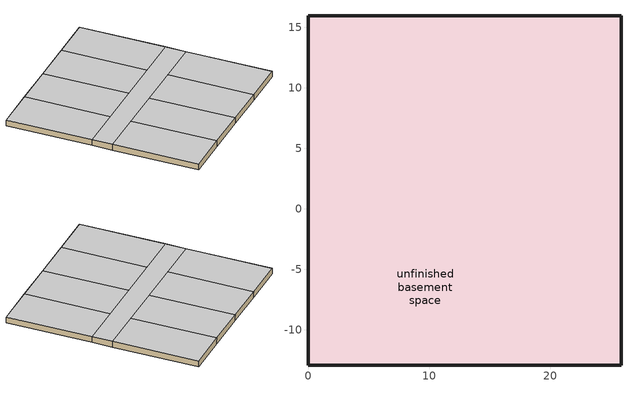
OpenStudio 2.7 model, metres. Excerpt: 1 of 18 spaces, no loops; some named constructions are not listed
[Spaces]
unfinished basement space
 floor foundation (FloorFndGrndUnfinB 1): 0,0 0,3.05 25.86,3.05 25.86,0 z-0.91
 floor foundation (FloorFndGrndUnfinB): 0,-12.93 0,0 6.47,0 6.47,-12.93 z-0.91
 floor foundation (FloorFndGrndUnfinB 4): 0,3.05 0,15.98 6.47,15.98 6.47,3.05 z-0.91
 floor foundation (FloorFndGrndUnfinB 5): 6.47,-12.93 6.47,0 12.93,0 12.93,-12.93 z-0.91
 floor foundation (FloorFndGrndUnfinB 2): 6.47,3.05 6.47,15.98 12.93,15.98 12.93,3.05 z-0.91
 floor foundation (FloorFndGrndUnfinB 3): 12.93,-12.93 12.93,0 19.4,0 19.4,-12.93 z-0.91
 floor foundation (FloorFndGrndUnfinB 6): 12.93,3.05 12.93,15.98 19.4,15.98 19.4,3.05 z-0.91
 floor foundation (FloorFndGrndUnfinB 7): 19.4,-12.93 19.4,0 25.86,0 25.86,-12.93 z-0.91
 floor foundation (FloorFndGrndUnfinB 8): 19.4,3.05 19.4,15.98 25.86,15.98 25.86,3.05 z-0.91
 wall foundation (WallFndGrndUnfinB 1): 0,3.05 0,0 / 25.86,0 25.86,3.05 z-0.91:0
 wall foundation (WallFndGrndUnfinB): 0,0 0,-12.93 6.47,-12.93 z-0.91:0
 wall foundation (WallFndGrndUnfinB 4): 6.47,15.98 0,15.98 0,3.05 z-0.91:0
 wall foundation (WallFndGrndUnfinB 5): 6.47,-12.93 12.93,-12.93 z-0.91:0
 wall foundation (WallFndGrndUnfinB 2): 12.93,15.98 6.47,15.98 z-0.91:0
 wall foundation (WallFndGrndUnfinB 3): 12.93,-12.93 19.4,-12.93 z-0.91:0
 wall foundation (WallFndGrndUnfinB 6): 19.4,15.98 12.93,15.98 z-0.91:0
 wall foundation (WallFndGrndUnfinB 7): 19.4,-12.93 25.86,-12.93 25.86,0 z-0.91:0
 wall foundation (WallFndGrndUnfinB 8): 25.86,3.05 25.86,15.98 19.4,15.98 z-0.91:0
 ceiling adiabatic (RoofUnfinUninsExt): 25.86,0 25.86,3.05 0,3.05 0,0 z0
 ceiling to living space (FloorUnfinBInsFin): 6.47,-12.93 6.47,0 0,0 0,-12.93 z0
 ceiling to living space|unit 2 (FloorUnfinBInsFin): 6.47,3.05 6.47,15.98 0,15.98 0,3.05 z0
 ceiling to living space|unit 3|story 1 (FloorUnfinBInsFin): 12.93,-12.93 12.93,0 6.47,0 6.47,-12.93 z0
 ceiling to living space|unit 4|story 1 (FloorUnfinBInsFin): 12.93,3.05 12.93,15.98 6.47,15.98 6.47,3.05 z0
 ceiling to living space|unit 5|story 1 (FloorUnfinBInsFin): 19.4,-12.93 19.4,0 12.93,0 12.93,-12.93 z0
 ceiling to living space|unit 6|story 1 (FloorUnfinBInsFin): 19.4,3.05 19.4,15.98 12.93,15.98 12.93,3.05 z0
 ceiling to living space|unit 7|story 1 (FloorUnfinBInsFin): 25.86,-12.93 25.86,0 19.4,0 19.4,-12.93 z0
 ceiling to living space|unit 8|story 1 (FloorUnfinBInsFin): 25.86,3.05 25.86,15.98 19.4,15.98 19.4,3.05 z0
[Schedule:Ruleset]
Name | Default Day Schedule
res nv_5 avail schedule | Schedule Day 27
res mv_5 range exhaust schedule | Schedule Day 28
res mv_5 bath exhaust schedule | Schedule Day 29
res nv_6 temp schedule | Schedule Day 30
res nv_6 avail schedule | Schedule Day 31
res mv_6 range exhaust schedule | Schedule Day 32
res mv_6 bath exhaust schedule | Schedule Day 33
res nv_8 temp schedule | Schedule Day 34
res nv_8 avail schedule | Schedule Day 35
res mv_8 range exhaust schedule | Schedule Day 36
res mv_8 bath exhaust schedule | Schedule Day 37
[Schedule:Day]
Schedule Day 27; Schedule Day 28; Schedule Day 29; Schedule Day 30; Schedule Day 31; Schedule Day 32; Schedule Day 33; Schedule Day 34; Schedule Day 35; Schedule Day 36; Schedule Day 37: 24, 0, 0
res nv_5 availability schedule allday1 on; res nv_5 availability schedule allday1 on 1; res nv_5 availability schedule allday1 on 2; res nv_5 availability schedule allday1 on 3; res nv_5 availability schedule allday1 on 4; res nv_5 availability schedule allday1 on 5; res nv_5 availability schedule allday1 on 6; res nv_5 availability schedule allday1 on 7; res nv_5 availability schedule allday1 on 8; res nv_5 availability schedule allday1 on 9; res nv_5 availability schedule allday1 on 10; res nv_5 availability schedule allday1 on 11; res nv_6 availability schedule allday1 on; res nv_6 availability schedule allday1 on 1; res nv_6 availability schedule allday1 on 2; res nv_6 availability schedule allday1 on 3; res nv_6 availability schedule allday1 on 4; res nv_6 availability schedule allday1 on 5; res nv_6 availability schedule allday1 on 6; res nv_6 availability schedule allday1 on 7; res nv_6 availability schedule allday1 on 8; res nv_6 availability schedule allday1 on 9; res nv_6 availability schedule allday1 on 10; res nv_6 availability schedule allday1 on 11; res nv_8 availability schedule allday1 on; res nv_8 availability schedule allday1 on 1; res nv_8 availability schedule allday1 on 2; res nv_8 availability schedule allday1 on 3; res nv_8 availability schedule allday1 on 4; res nv_8 availability schedule allday1 on 5; res nv_8 availability schedule allday1 on 6; res nv_8 availability schedule allday1 on 7; res nv_8 availability schedule allday1 on 8; res nv_8 availability schedule allday1 on 9; res nv_8 availability schedule allday1 on 10; res nv_8 availability schedule allday1 on 11: 1, 0, 1, 2, 0, 1, 3, 0, 1, 4, 0, 1, 5, 0, 1, 6, 0, 1, 7, 0, 1, 8, 0, 1, 9, 0, 1, 10, 0, 1, 11, 0, 1, 12, 0, 1, 13, 0, 1, 14, 0, 1, 15, 0, 1, 16, 0, 1, 17, 0, 1, 18, 0, 1, 19, 0, 1, 20, 0, 1, 21, 0, 1, 22, 0, 1, 23, 0, 1, 24, 0, 1
res mv_5 range exhaust schedule allday1; res mv_5 range exhaust schedule allday2; res mv_5 range exhaust schedule allday3; res mv_5 range exhaust schedule allday4; res mv_5 range exhaust schedule allday5; res mv_5 range exhaust schedule allday6; res mv_5 range exhaust schedule allday7; res mv_5 range exhaust schedule allday8; res mv_5 range exhaust schedule allday9; res mv_5 range exhaust schedule allday10; res mv_5 range exhaust schedule allday11; res mv_5 range exhaust schedule allday12; res mv_6 range exhaust schedule allday1; res mv_6 range exhaust schedule allday2; res mv_6 range exhaust schedule allday3; res mv_6 range exhaust schedule allday4; res mv_6 range exhaust schedule allday5; res mv_6 range exhaust schedule allday6; res mv_6 range exhaust schedule allday7; res mv_6 range exhaust schedule allday8; res mv_6 range exhaust schedule allday9; res mv_6 range exhaust schedule allday10; res mv_6 range exhaust schedule allday11; res mv_6 range exhaust schedule allday12; res mv_8 range exhaust schedule allday1; res mv_8 range exhaust schedule allday2; res mv_8 range exhaust schedule allday3; res mv_8 range exhaust schedule allday4; res mv_8 range exhaust schedule allday5; res mv_8 range exhaust schedule allday6; res mv_8 range exhaust schedule allday7; res mv_8 range exhaust schedule allday8; res mv_8 range exhaust schedule allday9; res mv_8 range exhaust schedule allday10; res mv_8 range exhaust schedule allday11; res mv_8 range exhaust schedule allday12: 15, 0, 0, 16, 0, 1, 24, 0, 0
res mv_5 bath exhaust schedule allday1; res mv_5 bath exhaust schedule allday2; res mv_5 bath exhaust schedule allday3; res mv_5 bath exhaust schedule allday4; res mv_5 bath exhaust schedule allday5; res mv_5 bath exhaust schedule allday6; res mv_5 bath exhaust schedule allday7; res mv_5 bath exhaust schedule allday8; res mv_5 bath exhaust schedule allday9; res mv_5 bath exhaust schedule allday10; res mv_5 bath exhaust schedule allday11; res mv_5 bath exhaust schedule allday12; res mv_6 bath exhaust schedule allday1; res mv_6 bath exhaust schedule allday2; res mv_6 bath exhaust schedule allday3; res mv_6 bath exhaust schedule allday4; res mv_6 bath exhaust schedule allday5; res mv_6 bath exhaust schedule allday6; res mv_6 bath exhaust schedule allday7; res mv_6 bath exhaust schedule allday8; res mv_6 bath exhaust schedule allday9; res mv_6 bath exhaust schedule allday10; res mv_6 bath exhaust schedule allday11; res mv_6 bath exhaust schedule allday12; res mv_8 bath exhaust schedule allday1; res mv_8 bath exhaust schedule allday2; res mv_8 bath exhaust schedule allday3; res mv_8 bath exhaust schedule allday4; res mv_8 bath exhaust schedule allday5; res mv_8 bath exhaust schedule allday6; res mv_8 bath exhaust schedule allday7; res mv_8 bath exhaust schedule allday8; res mv_8 bath exhaust schedule allday9; res mv_8 bath exhaust schedule allday10; res mv_8 bath exhaust schedule allday11; res mv_8 bath exhaust schedule allday12: 4, 0, 0, 5, 0, 1, 24, 0, 0
res nv_6 temp schedule allday1; res nv_6 temp schedule allday2; res nv_6 temp schedule allday3; res nv_6 temp schedule allday4; res nv_6 temp schedule allday11; res nv_6 temp schedule allday12; res nv_8 temp schedule allday1; res nv_8 temp schedule allday2; res nv_8 temp schedule allday3; res nv_8 temp schedule allday4; res nv_8 temp schedule allday11; res nv_8 temp schedule allday12: 1, 0, 23.8889, 24, 0, 23.8889
res nv_6 temp schedule allday5; res nv_6 temp schedule allday6; res nv_6 temp schedule allday10; res nv_8 temp schedule allday5; res nv_8 temp schedule allday6; res nv_8 temp schedule allday10: 24, 0, 22.2222
res nv_6 temp schedule allday7; res nv_6 temp schedule allday8; res nv_6 temp schedule allday9; res nv_8 temp schedule allday7; res nv_8 temp schedule allday8; res nv_8 temp schedule allday9: 1, 0, 22.2222, 24, 0, 22.2222
[Schedule:Rule] Apply Monday=Yes; Apply Wednesday=Yes; Apply Friday=Yes; Date Specification Type=DateRange; Start Day=1
Name | Schedule Ruleset | Rule Order | Day Schedule | Start Month | End Month | End Day | Apply Sunday | Apply Tuesday | Apply Thursday | Apply Saturday
res nv_5 availability schedule allday ruleset1 on | res nv_5 avail schedule | 11 | res nv_5 availability schedule allday1 on | 1 | 1 | 31
res nv_5 availability schedule allday ruleset2 on | res nv_5 avail schedule | 10 | res nv_5 availability schedule allday1 on 1 | 2 | 2 | 28
res nv_5 availability schedule allday ruleset3 on | res nv_5 avail schedule | 9 | res nv_5 availability schedule allday1 on 2 | 3 | 3 | 31
res nv_5 availability schedule allday ruleset4 on | res nv_5 avail schedule | 8 | res nv_5 availability schedule allday1 on 3 | 4 | 4 | 30
res nv_5 availability schedule allday ruleset5 on | res nv_5 avail schedule | 7 | res nv_5 availability schedule allday1 on 4 | 5 | 5 | 31
res nv_5 availability schedule allday ruleset6 on | res nv_5 avail schedule | 6 | res nv_5 availability schedule allday1 on 5 | 6 | 6 | 30
res nv_5 availability schedule allday ruleset7 on | res nv_5 avail schedule | 5 | res nv_5 availability schedule allday1 on 6 | 7 | 7 | 31
res nv_5 availability schedule allday ruleset8 on | res nv_5 avail schedule | 4 | res nv_5 availability schedule allday1 on 7 | 8 | 8 | 31
res nv_5 availability schedule allday ruleset9 on | res nv_5 avail schedule | 3 | res nv_5 availability schedule allday1 on 8 | 9 | 9 | 30
res nv_5 availability schedule allday ruleset10 on | res nv_5 avail schedule | 2 | res nv_5 availability schedule allday1 on 9 | 10 | 10 | 31
res nv_5 availability schedule allday ruleset11 on | res nv_5 avail schedule | 1 | res nv_5 availability schedule allday1 on 10 | 11 | 11 | 30
res nv_5 availability schedule allday ruleset12 on | res nv_5 avail schedule | 0 | res nv_5 availability schedule allday1 on 11 | 12 | 12 | 31
res mv_5 range exhaust schedule allday ruleset1 | res mv_5 range exhaust schedule | 11 | res mv_5 range exhaust schedule allday1 | 1 | 1 | 31 | Yes | Yes | Yes | Yes
res mv_5 range exhaust schedule allday ruleset2 | res mv_5 range exhaust schedule | 10 | res mv_5 range exhaust schedule allday2 | 2 | 2 | 28 | Yes | Yes | Yes | Yes
res mv_5 range exhaust schedule allday ruleset3 | res mv_5 range exhaust schedule | 9 | res mv_5 range exhaust schedule allday3 | 3 | 3 | 31 | Yes | Yes | Yes | Yes
res mv_5 range exhaust schedule allday ruleset4 | res mv_5 range exhaust schedule | 8 | res mv_5 range exhaust schedule allday4 | 4 | 4 | 30 | Yes | Yes | Yes | Yes
res mv_5 range exhaust schedule allday ruleset5 | res mv_5 range exhaust schedule | 7 | res mv_5 range exhaust schedule allday5 | 5 | 5 | 31 | Yes | Yes | Yes | Yes
res mv_5 range exhaust schedule allday ruleset6 | res mv_5 range exhaust schedule | 6 | res mv_5 range exhaust schedule allday6 | 6 | 6 | 30 | Yes | Yes | Yes | Yes
res mv_5 range exhaust schedule allday ruleset7 | res mv_5 range exhaust schedule | 5 | res mv_5 range exhaust schedule allday7 | 7 | 7 | 31 | Yes | Yes | Yes | Yes
res mv_5 range exhaust schedule allday ruleset8 | res mv_5 range exhaust schedule | 4 | res mv_5 range exhaust schedule allday8 | 8 | 8 | 31 | Yes | Yes | Yes | Yes
res mv_5 range exhaust schedule allday ruleset9 | res mv_5 range exhaust schedule | 3 | res mv_5 range exhaust schedule allday9 | 9 | 9 | 30 | Yes | Yes | Yes | Yes
res mv_5 range exhaust schedule allday ruleset10 | res mv_5 range exhaust schedule | 2 | res mv_5 range exhaust schedule allday10 | 10 | 10 | 31 | Yes | Yes | Yes | Yes
res mv_5 range exhaust schedule allday ruleset11 | res mv_5 range exhaust schedule | 1 | res mv_5 range exhaust schedule allday11 | 11 | 11 | 30 | Yes | Yes | Yes | Yes
res mv_5 range exhaust schedule allday ruleset12 | res mv_5 range exhaust schedule | 0 | res mv_5 range exhaust schedule allday12 | 12 | 12 | 31 | Yes | Yes | Yes | Yes
res mv_5 bath exhaust schedule allday ruleset1 | res mv_5 bath exhaust schedule | 11 | res mv_5 bath exhaust schedule allday1 | 1 | 1 | 31 | Yes | Yes | Yes | Yes
res mv_5 bath exhaust schedule allday ruleset2 | res mv_5 bath exhaust schedule | 10 | res mv_5 bath exhaust schedule allday2 | 2 | 2 | 28 | Yes | Yes | Yes | Yes
res mv_5 bath exhaust schedule allday ruleset3 | res mv_5 bath exhaust schedule | 9 | res mv_5 bath exhaust schedule allday3 | 3 | 3 | 31 | Yes | Yes | Yes | Yes
res mv_5 bath exhaust schedule allday ruleset4 | res mv_5 bath exhaust schedule | 8 | res mv_5 bath exhaust schedule allday4 | 4 | 4 | 30 | Yes | Yes | Yes | Yes
res mv_5 bath exhaust schedule allday ruleset5 | res mv_5 bath exhaust schedule | 7 | res mv_5 bath exhaust schedule allday5 | 5 | 5 | 31 | Yes | Yes | Yes | Yes
res mv_5 bath exhaust schedule allday ruleset6 | res mv_5 bath exhaust schedule | 6 | res mv_5 bath exhaust schedule allday6 | 6 | 6 | 30 | Yes | Yes | Yes | Yes
res mv_5 bath exhaust schedule allday ruleset7 | res mv_5 bath exhaust schedule | 5 | res mv_5 bath exhaust schedule allday7 | 7 | 7 | 31 | Yes | Yes | Yes | Yes
res mv_5 bath exhaust schedule allday ruleset8 | res mv_5 bath exhaust schedule | 4 | res mv_5 bath exhaust schedule allday8 | 8 | 8 | 31 | Yes | Yes | Yes | Yes
res mv_5 bath exhaust schedule allday ruleset9 | res mv_5 bath exhaust schedule | 3 | res mv_5 bath exhaust schedule allday9 | 9 | 9 | 30 | Yes | Yes | Yes | Yes
res mv_5 bath exhaust schedule allday ruleset10 | res mv_5 bath exhaust schedule | 2 | res mv_5 bath exhaust schedule allday10 | 10 | 10 | 31 | Yes | Yes | Yes | Yes
res mv_5 bath exhaust schedule allday ruleset11 | res mv_5 bath exhaust schedule | 1 | res mv_5 bath exhaust schedule allday11 | 11 | 11 | 30 | Yes | Yes | Yes | Yes
res mv_5 bath exhaust schedule allday ruleset12 | res mv_5 bath exhaust schedule | 0 | res mv_5 bath exhaust schedule allday12 | 12 | 12 | 31 | Yes | Yes | Yes | Yes
res nv_6 temp schedule allday ruleset1 | res nv_6 temp schedule | 11 | res nv_6 temp schedule allday1 | 1 | 1 | 31 | Yes | Yes | Yes | Yes
res nv_6 temp schedule allday ruleset2 | res nv_6 temp schedule | 10 | res nv_6 temp schedule allday2 | 2 | 2 | 28 | Yes | Yes | Yes | Yes
res nv_6 temp schedule allday ruleset3 | res nv_6 temp schedule | 9 | res nv_6 temp schedule allday3 | 3 | 3 | 31 | Yes | Yes | Yes | Yes
res nv_6 temp schedule allday ruleset4 | res nv_6 temp schedule | 8 | res nv_6 temp schedule allday4 | 4 | 4 | 30 | Yes | Yes | Yes | Yes
res nv_6 temp schedule allday ruleset5 | res nv_6 temp schedule | 7 | res nv_6 temp schedule allday5 | 5 | 5 | 31 | Yes | Yes | Yes | Yes
res nv_6 temp schedule allday ruleset6 | res nv_6 temp schedule | 6 | res nv_6 temp schedule allday6 | 6 | 6 | 30 | Yes | Yes | Yes | Yes
res nv_6 temp schedule allday ruleset7 | res nv_6 temp schedule | 5 | res nv_6 temp schedule allday7 | 7 | 7 | 31 | Yes | Yes | Yes | Yes
res nv_6 temp schedule allday ruleset8 | res nv_6 temp schedule | 4 | res nv_6 temp schedule allday8 | 8 | 8 | 31 | Yes | Yes | Yes | Yes
res nv_6 temp schedule allday ruleset9 | res nv_6 temp schedule | 3 | res nv_6 temp schedule allday9 | 9 | 9 | 30 | Yes | Yes | Yes | Yes
res nv_6 temp schedule allday ruleset10 | res nv_6 temp schedule | 2 | res nv_6 temp schedule allday10 | 10 | 10 | 31 | Yes | Yes | Yes | Yes
res nv_6 temp schedule allday ruleset11 | res nv_6 temp schedule | 1 | res nv_6 temp schedule allday11 | 11 | 11 | 30 | Yes | Yes | Yes | Yes
res nv_6 temp schedule allday ruleset12 | res nv_6 temp schedule | 0 | res nv_6 temp schedule allday12 | 12 | 12 | 31 | Yes | Yes | Yes | Yes
res nv_6 availability schedule allday ruleset1 on | res nv_6 avail schedule | 11 | res nv_6 availability schedule allday1 on | 1 | 1 | 31
res nv_6 availability schedule allday ruleset2 on | res nv_6 avail schedule | 10 | res nv_6 availability schedule allday1 on 1 | 2 | 2 | 28
res nv_6 availability schedule allday ruleset3 on | res nv_6 avail schedule | 9 | res nv_6 availability schedule allday1 on 2 | 3 | 3 | 31
res nv_6 availability schedule allday ruleset4 on | res nv_6 avail schedule | 8 | res nv_6 availability schedule allday1 on 3 | 4 | 4 | 30
res nv_6 availability schedule allday ruleset5 on | res nv_6 avail schedule | 7 | res nv_6 availability schedule allday1 on 4 | 5 | 5 | 31
res nv_6 availability schedule allday ruleset6 on | res nv_6 avail schedule | 6 | res nv_6 availability schedule allday1 on 5 | 6 | 6 | 30
res nv_6 availability schedule allday ruleset7 on | res nv_6 avail schedule | 5 | res nv_6 availability schedule allday1 on 6 | 7 | 7 | 31
res nv_6 availability schedule allday ruleset8 on | res nv_6 avail schedule | 4 | res nv_6 availability schedule allday1 on 7 | 8 | 8 | 31
res nv_6 availability schedule allday ruleset9 on | res nv_6 avail schedule | 3 | res nv_6 availability schedule allday1 on 8 | 9 | 9 | 30
res nv_6 availability schedule allday ruleset10 on | res nv_6 avail schedule | 2 | res nv_6 availability schedule allday1 on 9 | 10 | 10 | 31
res nv_6 availability schedule allday ruleset11 on | res nv_6 avail schedule | 1 | res nv_6 availability schedule allday1 on 10 | 11 | 11 | 30
res nv_6 availability schedule allday ruleset12 on | res nv_6 avail schedule | 0 | res nv_6 availability schedule allday1 on 11 | 12 | 12 | 31
res mv_6 range exhaust schedule allday ruleset1 | res mv_6 range exhaust schedule | 11 | res mv_6 range exhaust schedule allday1 | 1 | 1 | 31 | Yes | Yes | Yes | Yes
res mv_6 range exhaust schedule allday ruleset2 | res mv_6 range exhaust schedule | 10 | res mv_6 range exhaust schedule allday2 | 2 | 2 | 28 | Yes | Yes | Yes | Yes
res mv_6 range exhaust schedule allday ruleset3 | res mv_6 range exhaust schedule | 9 | res mv_6 range exhaust schedule allday3 | 3 | 3 | 31 | Yes | Yes | Yes | Yes
res mv_6 range exhaust schedule allday ruleset4 | res mv_6 range exhaust schedule | 8 | res mv_6 range exhaust schedule allday4 | 4 | 4 | 30 | Yes | Yes | Yes | Yes
res mv_6 range exhaust schedule allday ruleset5 | res mv_6 range exhaust schedule | 7 | res mv_6 range exhaust schedule allday5 | 5 | 5 | 31 | Yes | Yes | Yes | Yes
res mv_6 range exhaust schedule allday ruleset6 | res mv_6 range exhaust schedule | 6 | res mv_6 range exhaust schedule allday6 | 6 | 6 | 30 | Yes | Yes | Yes | Yes
res mv_6 range exhaust schedule allday ruleset7 | res mv_6 range exhaust schedule | 5 | res mv_6 range exhaust schedule allday7 | 7 | 7 | 31 | Yes | Yes | Yes | Yes
res mv_6 range exhaust schedule allday ruleset8 | res mv_6 range exhaust schedule | 4 | res mv_6 range exhaust schedule allday8 | 8 | 8 | 31 | Yes | Yes | Yes | Yes
res mv_6 range exhaust schedule allday ruleset9 | res mv_6 range exhaust schedule | 3 | res mv_6 range exhaust schedule allday9 | 9 | 9 | 30 | Yes | Yes | Yes | Yes
res mv_6 range exhaust schedule allday ruleset10 | res mv_6 range exhaust schedule | 2 | res mv_6 range exhaust schedule allday10 | 10 | 10 | 31 | Yes | Yes | Yes | Yes
res mv_6 range exhaust schedule allday ruleset11 | res mv_6 range exhaust schedule | 1 | res mv_6 range exhaust schedule allday11 | 11 | 11 | 30 | Yes | Yes | Yes | Yes
res mv_6 range exhaust schedule allday ruleset12 | res mv_6 range exhaust schedule | 0 | res mv_6 range exhaust schedule allday12 | 12 | 12 | 31 | Yes | Yes | Yes | Yes
res mv_6 bath exhaust schedule allday ruleset1 | res mv_6 bath exhaust schedule | 11 | res mv_6 bath exhaust schedule allday1 | 1 | 1 | 31 | Yes | Yes | Yes | Yes
res mv_6 bath exhaust schedule allday ruleset2 | res mv_6 bath exhaust schedule | 10 | res mv_6 bath exhaust schedule allday2 | 2 | 2 | 28 | Yes | Yes | Yes | Yes
res mv_6 bath exhaust schedule allday ruleset3 | res mv_6 bath exhaust schedule | 9 | res mv_6 bath exhaust schedule allday3 | 3 | 3 | 31 | Yes | Yes | Yes | Yes
res mv_6 bath exhaust schedule allday ruleset4 | res mv_6 bath exhaust schedule | 8 | res mv_6 bath exhaust schedule allday4 | 4 | 4 | 30 | Yes | Yes | Yes | Yes
res mv_6 bath exhaust schedule allday ruleset5 | res mv_6 bath exhaust schedule | 7 | res mv_6 bath exhaust schedule allday5 | 5 | 5 | 31 | Yes | Yes | Yes | Yes
res mv_6 bath exhaust schedule allday ruleset6 | res mv_6 bath exhaust schedule | 6 | res mv_6 bath exhaust schedule allday6 | 6 | 6 | 30 | Yes | Yes | Yes | Yes
res mv_6 bath exhaust schedule allday ruleset7 | res mv_6 bath exhaust schedule | 5 | res mv_6 bath exhaust schedule allday7 | 7 | 7 | 31 | Yes | Yes | Yes | Yes
res mv_6 bath exhaust schedule allday ruleset8 | res mv_6 bath exhaust schedule | 4 | res mv_6 bath exhaust schedule allday8 | 8 | 8 | 31 | Yes | Yes | Yes | Yes
res mv_6 bath exhaust schedule allday ruleset9 | res mv_6 bath exhaust schedule | 3 | res mv_6 bath exhaust schedule allday9 | 9 | 9 | 30 | Yes | Yes | Yes | Yes
res mv_6 bath exhaust schedule allday ruleset10 | res mv_6 bath exhaust schedule | 2 | res mv_6 bath exhaust schedule allday10 | 10 | 10 | 31 | Yes | Yes | Yes | Yes
res mv_6 bath exhaust schedule allday ruleset11 | res mv_6 bath exhaust schedule | 1 | res mv_6 bath exhaust schedule allday11 | 11 | 11 | 30 | Yes | Yes | Yes | Yes
res mv_6 bath exhaust schedule allday ruleset12 | res mv_6 bath exhaust schedule | 0 | res mv_6 bath exhaust schedule allday12 | 12 | 12 | 31 | Yes | Yes | Yes | Yes
res nv_8 temp schedule allday ruleset1 | res nv_8 temp schedule | 11 | res nv_8 temp schedule allday1 | 1 | 1 | 31 | Yes | Yes | Yes | Yes
res nv_8 temp schedule allday ruleset2 | res nv_8 temp schedule | 10 | res nv_8 temp schedule allday2 | 2 | 2 | 28 | Yes | Yes | Yes | Yes
res nv_8 temp schedule allday ruleset3 | res nv_8 temp schedule | 9 | res nv_8 temp schedule allday3 | 3 | 3 | 31 | Yes | Yes | Yes | Yes
res nv_8 temp schedule allday ruleset4 | res nv_8 temp schedule | 8 | res nv_8 temp schedule allday4 | 4 | 4 | 30 | Yes | Yes | Yes | Yes
res nv_8 temp schedule allday ruleset5 | res nv_8 temp schedule | 7 | res nv_8 temp schedule allday5 | 5 | 5 | 31 | Yes | Yes | Yes | Yes
res nv_8 temp schedule allday ruleset6 | res nv_8 temp schedule | 6 | res nv_8 temp schedule allday6 | 6 | 6 | 30 | Yes | Yes | Yes | Yes
res nv_8 temp schedule allday ruleset7 | res nv_8 temp schedule | 5 | res nv_8 temp schedule allday7 | 7 | 7 | 31 | Yes | Yes | Yes | Yes
res nv_8 temp schedule allday ruleset8 | res nv_8 temp schedule | 4 | res nv_8 temp schedule allday8 | 8 | 8 | 31 | Yes | Yes | Yes | Yes
res nv_8 temp schedule allday ruleset9 | res nv_8 temp schedule | 3 | res nv_8 temp schedule allday9 | 9 | 9 | 30 | Yes | Yes | Yes | Yes
res nv_8 temp schedule allday ruleset10 | res nv_8 temp schedule | 2 | res nv_8 temp schedule allday10 | 10 | 10 | 31 | Yes | Yes | Yes | Yes
res nv_8 temp schedule allday ruleset11 | res nv_8 temp schedule | 1 | res nv_8 temp schedule allday11 | 11 | 11 | 30 | Yes | Yes | Yes | Yes
res nv_8 temp schedule allday ruleset12 | res nv_8 temp schedule | 0 | res nv_8 temp schedule allday12 | 12 | 12 | 31 | Yes | Yes | Yes | Yes
res nv_8 availability schedule allday ruleset1 on | res nv_8 avail schedule | 11 | res nv_8 availability schedule allday1 on | 1 | 1 | 31
res nv_8 availability schedule allday ruleset2 on | res nv_8 avail schedule | 10 | res nv_8 availability schedule allday1 on 1 | 2 | 2 | 28
res nv_8 availability schedule allday ruleset3 on | res nv_8 avail schedule | 9 | res nv_8 availability schedule allday1 on 2 | 3 | 3 | 31
res nv_8 availability schedule allday ruleset4 on | res nv_8 avail schedule | 8 | res nv_8 availability schedule allday1 on 3 | 4 | 4 | 30
res nv_8 availability schedule allday ruleset5 on | res nv_8 avail schedule | 7 | res nv_8 availability schedule allday1 on 4 | 5 | 5 | 31
res nv_8 availability schedule allday ruleset6 on | res nv_8 avail schedule | 6 | res nv_8 availability schedule allday1 on 5 | 6 | 6 | 30
res nv_8 availability schedule allday ruleset7 on | res nv_8 avail schedule | 5 | res nv_8 availability schedule allday1 on 6 | 7 | 7 | 31
res nv_8 availability schedule allday ruleset8 on | res nv_8 avail schedule | 4 | res nv_8 availability schedule allday1 on 7 | 8 | 8 | 31
res nv_8 availability schedule allday ruleset9 on | res nv_8 avail schedule | 3 | res nv_8 availability schedule allday1 on 8 | 9 | 9 | 30
res nv_8 availability schedule allday ruleset10 on | res nv_8 avail schedule | 2 | res nv_8 availability schedule allday1 on 9 | 10 | 10 | 31
res nv_8 availability schedule allday ruleset11 on | res nv_8 avail schedule | 1 | res nv_8 availability schedule allday1 on 10 | 11 | 11 | 30
res nv_8 availability schedule allday ruleset12 on | res nv_8 avail schedule | 0 | res nv_8 availability schedule allday1 on 11 | 12 | 12 | 31
res mv_8 range exhaust schedule allday ruleset1 | res mv_8 range exhaust schedule | 11 | res mv_8 range exhaust schedule allday1 | 1 | 1 | 31 | Yes | Yes | Yes | Yes
res mv_8 range exhaust schedule allday ruleset2 | res mv_8 range exhaust schedule | 10 | res mv_8 range exhaust schedule allday2 | 2 | 2 | 28 | Yes | Yes | Yes | Yes
res mv_8 range exhaust schedule allday ruleset3 | res mv_8 range exhaust schedule | 9 | res mv_8 range exhaust schedule allday3 | 3 | 3 | 31 | Yes | Yes | Yes | Yes
res mv_8 range exhaust schedule allday ruleset4 | res mv_8 range exhaust schedule | 8 | res mv_8 range exhaust schedule allday4 | 4 | 4 | 30 | Yes | Yes | Yes | Yes
res mv_8 range exhaust schedule allday ruleset5 | res mv_8 range exhaust schedule | 7 | res mv_8 range exhaust schedule allday5 | 5 | 5 | 31 | Yes | Yes | Yes | Yes
res mv_8 range exhaust schedule allday ruleset6 | res mv_8 range exhaust schedule | 6 | res mv_8 range exhaust schedule allday6 | 6 | 6 | 30 | Yes | Yes | Yes | Yes
res mv_8 range exhaust schedule allday ruleset7 | res mv_8 range exhaust schedule | 5 | res mv_8 range exhaust schedule allday7 | 7 | 7 | 31 | Yes | Yes | Yes | Yes
res mv_8 range exhaust schedule allday ruleset8 | res mv_8 range exhaust schedule | 4 | res mv_8 range exhaust schedule allday8 | 8 | 8 | 31 | Yes | Yes | Yes | Yes
res mv_8 range exhaust schedule allday ruleset9 | res mv_8 range exhaust schedule | 3 | res mv_8 range exhaust schedule allday9 | 9 | 9 | 30 | Yes | Yes | Yes | Yes
res mv_8 range exhaust schedule allday ruleset10 | res mv_8 range exhaust schedule | 2 | res mv_8 range exhaust schedule allday10 | 10 | 10 | 31 | Yes | Yes | Yes | Yes
res mv_8 range exhaust schedule allday ruleset11 | res mv_8 range exhaust schedule | 1 | res mv_8 range exhaust schedule allday11 | 11 | 11 | 30 | Yes | Yes | Yes | Yes
res mv_8 range exhaust schedule allday ruleset12 | res mv_8 range exhaust schedule | 0 | res mv_8 range exhaust schedule allday12 | 12 | 12 | 31 | Yes | Yes | Yes | Yes
res mv_8 bath exhaust schedule allday ruleset1 | res mv_8 bath exhaust schedule | 11 | res mv_8 bath exhaust schedule allday1 | 1 | 1 | 31 | Yes | Yes | Yes | Yes
res mv_8 bath exhaust schedule allday ruleset2 | res mv_8 bath exhaust schedule | 10 | res mv_8 bath exhaust schedule allday2 | 2 | 2 | 28 | Yes | Yes | Yes | Yes
res mv_8 bath exhaust schedule allday ruleset3 | res mv_8 bath exhaust schedule | 9 | res mv_8 bath exhaust schedule allday3 | 3 | 3 | 31 | Yes | Yes | Yes | Yes
res mv_8 bath exhaust schedule allday ruleset4 | res mv_8 bath exhaust schedule | 8 | res mv_8 bath exhaust schedule allday4 | 4 | 4 | 30 | Yes | Yes | Yes | Yes
res mv_8 bath exhaust schedule allday ruleset5 | res mv_8 bath exhaust schedule | 7 | res mv_8 bath exhaust schedule allday5 | 5 | 5 | 31 | Yes | Yes | Yes | Yes
res mv_8 bath exhaust schedule allday ruleset6 | res mv_8 bath exhaust schedule | 6 | res mv_8 bath exhaust schedule allday6 | 6 | 6 | 30 | Yes | Yes | Yes | Yes
res mv_8 bath exhaust schedule allday ruleset7 | res mv_8 bath exhaust schedule | 5 | res mv_8 bath exhaust schedule allday7 | 7 | 7 | 31 | Yes | Yes | Yes | Yes
res mv_8 bath exhaust schedule allday ruleset8 | res mv_8 bath exhaust schedule | 4 | res mv_8 bath exhaust schedule allday8 | 8 | 8 | 31 | Yes | Yes | Yes | Yes
res mv_8 bath exhaust schedule allday ruleset9 | res mv_8 bath exhaust schedule | 3 | res mv_8 bath exhaust schedule allday9 | 9 | 9 | 30 | Yes | Yes | Yes | Yes
res mv_8 bath exhaust schedule allday ruleset10 | res mv_8 bath exhaust schedule | 2 | res mv_8 bath exhaust schedule allday10 | 10 | 10 | 31 | Yes | Yes | Yes | Yes
res mv_8 bath exhaust schedule allday ruleset11 | res mv_8 bath exhaust schedule | 1 | res mv_8 bath exhaust schedule allday11 | 11 | 11 | 30 | Yes | Yes | Yes | Yes
res mv_8 bath exhaust schedule allday ruleset12 | res mv_8 bath exhaust schedule | 0 | res mv_8 bath exhaust schedule allday12 | 12 | 12 | 31 | Yes | Yes | Yes | Yes
